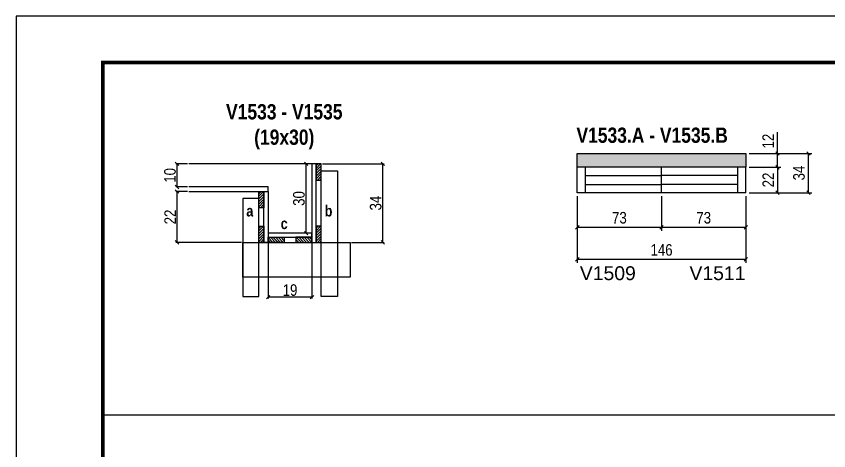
# Model space of a CAD drawing. Extents: x 3309 to 9563, y -2522 to 14608.
# Drawn here: x 8078 to 8782, y 8489 to 8865 of the extents above; entities that cross this region are included whole.
import ezdxf

# ---------------------------------------------------------------- set-up
doc = ezdxf.new("R2010")
doc.units = 0
doc.linetypes.add('DASHED', pattern=[0.75, 0.5, -0.25])
for name, color, linetype in [('5', 5, 'Continuous'), ('COTA', 241, 'Continuous'), ('detalhes', 4, 'Continuous'), ('NOMENCLATURA', 7, 'Continuous'), ('Painéis', 200, 'Continuous'), ('SARR_2.2x7', 40, 'Continuous'), ('SARR_3.5x7', 81, 'Continuous')]:
    doc.layers.add(name, color=color, linetype=linetype)
for name, color, linetype, lineweight in [('CONCRETO', 251, 'Continuous', 25), ('Folhas', 255, 'Continuous', 9), ('SARRAFO DE PRESSAO', 251, 'DASHED', 9)]:
    doc.layers.add(name, color=color, linetype=linetype, lineweight=lineweight)
doc.layers.add('Laje_Perimetro', color=7, linetype='Continuous', plot=False)
doc.styles.add('COTA TECNICA', font='techl___.ttf', dxfattribs={"height": 10})
doc.styles.add('COTA TECNICA 2X', font='techl___.ttf', dxfattribs={"height": 10})
doc.styles.get("Standard").update_dxf_attribs({"font": 'arial.ttf'})
doc.styles.add('TECNICA', font='techb___.ttf', dxfattribs={"height": 10})
doc.dimstyles.new('PAINEL', dxfattribs={"dimtxt": 10, "dimasz": 3, "dimexe": 3, "dimexo": 3, "dimgap": 3, "dimtad": 1, "dimdec": 1, "dimzin": 12, "dimdsep": 46, "dimtxsty": 'COTA TECNICA', "dimblk1": 'OBLIQUE', "dimblk2": 'OBLIQUE', "dimsah": 1, "dimcen": 0.9, "dimclrd": 4, "dimclre": 4, "dimclrt": 240, "dimadec": 1, "dimazin": 3, "dimtfac": 1, "dimtdec": 1, "dimtmove": 0, "dimatfit": 3, "dimfxl": 1, "dimtolj": 1, "dimtzin": 12, "dimarcsym": 0})
doc.dimstyles.new('SECAO', dxfattribs={"dimscale": 0.333333, "dimtxt": 5, "dimasz": 9, "dimexe": 3, "dimexo": 3, "dimgap": 3, "dimtad": 1, "dimdec": 1, "dimlfac": 0.5, "dimzin": 12, "dimdsep": 46, "dimtxsty": 'COTA TECNICA 2X', "dimblk1": 'OBLIQUE', "dimblk2": 'OBLIQUE', "dimsah": 1, "dimcen": 0.9, "dimclrd": 4, "dimclre": 4, "dimclrt": 240, "dimadec": 1, "dimazin": 3, "dimtfac": 1, "dimtdec": 1, "dimtmove": 0, "dimatfit": 3, "dimfxl": 1, "dimtolj": 1, "dimtzin": 12, "dimarcsym": 0})
pattern_1 = [(135, (41531.551, -114843.0017), (-1.122532015, -1.122532015), [])]
pattern_2 = [(45, (-115224.1573, -24552.3707), (-1.122532015, 1.122532015), [])]

# ---------------------------------------------------------------- blocks, each defined once
blk = doc.blocks.new('9999999999')
at = {"layer": 'Folhas'}
blk.add_lwpolyline([(98138.98, 34190.21), (99623.98, 34190.21), (99623.98, 35240.21), (98138.98, 35240.21)], close=True, dxfattribs=at)
at = {"layer": 'Folhas', "color": 30, "const_width": 3}
blk.add_lwpolyline([(98213.98, 34230.21), (99583.98, 34230.21), (99583.98, 35200.21), (98213.98, 35200.21)], close=True, dxfattribs=at)
blk = doc.blocks.new('_Oblique')
at = {"color": 0, "linetype": 'ByBlock', "lineweight": -2}
blk.add_line((-0.5, -0.5), (0.5, 0.5), dxfattribs=at)
blk = doc.blocks.new('*D2259')
at = {"layer": 'COTA', "color": 4, "lineweight": -2, "transparency": 16777216}
for p, q in [((8296.01, 8668.17), (8296.01, 8620.7)), ((8334.01, 8668.17), (8334.01, 8620.7)), ((8334.01, 8621.7), (8296.01, 8621.7))]:
    blk.add_line(p, q, dxfattribs=at)
at = {"layer": 'Defpoints', "color": 0, "transparency": 16777216}
for p in [(8296.01, 8669.17), (8334.01, 8669.17), (8296.01, 8621.7)]:
    blk.add_point(p, dxfattribs=at)
at = {"layer": 'COTA', "color": 4, "lineweight": -2, "transparency": 16777216, "xscale": 3, "yscale": 3, "zscale": 3, "rotation": 180}
blk.add_blockref('_Oblique', (8296.01, 8621.7), dxfattribs=at)
at = {"layer": 'COTA', "color": 4, "lineweight": -2, "transparency": 16777216, "xscale": 3, "yscale": 3, "zscale": 3}
blk.add_blockref('_Oblique', (8334.01, 8621.7), dxfattribs=at)
at = {"layer": 'COTA', "color": 240, "transparency": 16777216, "insert": (8315.01, 8627.78), "char_height": 10, "attachment_point": 5, "style": 'COTA TECNICA 2X'}
blk.add_mtext('\\A1;19', dxfattribs=at)
blk = doc.blocks.new('*D2262')
at = {"layer": 'COTA', "color": 4, "lineweight": -2, "transparency": 16777216}
for p, q in [((8333.01, 8737.17), (8327.94, 8737.17)), ((8328.94, 8677.17), (8328.94, 8737.17)), ((8333.01, 8677.17), (8327.94, 8677.17))]:
    blk.add_line(p, q, dxfattribs=at)
at = {"layer": 'Defpoints', "color": 0, "transparency": 16777216}
for p in [(8328.94, 8737.17), (8334.01, 8737.17), (8334.01, 8677.17)]:
    blk.add_point(p, dxfattribs=at)
at = {"layer": 'COTA', "color": 4, "lineweight": -2, "transparency": 16777216, "xscale": 3, "yscale": 3, "zscale": 3}
for p, rotation in [((8328.94, 8737.17), 90), ((8328.94, 8677.17), 270)]:
    blk.add_blockref('_Oblique', p, dxfattribs=dict(at, rotation=rotation))
at = {"layer": 'COTA', "color": 240, "transparency": 16777216, "insert": (8322.72, 8707.17), "char_height": 10, "attachment_point": 5, "rotation": 90, "style": 'COTA TECNICA 2X'}
blk.add_mtext('\\A1;30', dxfattribs=at)
blk = doc.blocks.new('*D2263')
at = {"layer": 'COTA', "color": 4, "linetype": 'ByBlock', "lineweight": -2, "transparency": 16777216}
for p, q in [((8636.8, 8709.19), (8636.8, 8679.18)), ((8709.8, 8709.19), (8709.8, 8679.18)), ((8709.8, 8682.18), (8636.8, 8682.18))]:
    blk.add_line(p, q, dxfattribs=at)
at = {"layer": 'Defpoints', "color": 0, "linetype": 'ByBlock', "transparency": 16777216}
for p in [(8636.8, 8712.19), (8709.8, 8712.19), (8636.8, 8682.18)]:
    blk.add_point(p, dxfattribs=at)
at = {"layer": 'COTA', "color": 4, "linetype": 'ByBlock', "lineweight": -2, "transparency": 16777216, "xscale": 3, "yscale": 3, "zscale": 3, "rotation": 180}
blk.add_blockref('_Oblique', (8636.8, 8682.18), dxfattribs=at)
at = {"layer": 'COTA', "color": 4, "linetype": 'ByBlock', "lineweight": -2, "transparency": 16777216, "xscale": 3, "yscale": 3, "zscale": 3}
blk.add_blockref('_Oblique', (8709.8, 8682.18), dxfattribs=at)
at = {"layer": 'COTA', "color": 240, "linetype": 'ByBlock', "transparency": 16777216, "insert": (8673.3, 8690.4), "char_height": 10, "attachment_point": 5, "style": 'COTA TECNICA'}
blk.add_mtext('\\A1;73', dxfattribs=at)
blk = doc.blocks.new('*D2264')
at = {"layer": 'COTA', "color": 4, "linetype": 'ByBlock', "lineweight": -2, "transparency": 16777216}
for p, q in [((8563.8, 8709.19), (8563.8, 8679.18)), ((8636.8, 8709.19), (8636.8, 8679.18)), ((8636.8, 8682.18), (8563.8, 8682.18))]:
    blk.add_line(p, q, dxfattribs=at)
at = {"layer": 'Defpoints', "color": 0, "linetype": 'ByBlock', "transparency": 16777216}
for p in [(8563.8, 8712.19), (8636.8, 8712.19), (8563.8, 8682.18)]:
    blk.add_point(p, dxfattribs=at)
at = {"layer": 'COTA', "color": 4, "linetype": 'ByBlock', "lineweight": -2, "transparency": 16777216, "xscale": 3, "yscale": 3, "zscale": 3, "rotation": 180}
blk.add_blockref('_Oblique', (8563.8, 8682.18), dxfattribs=at)
at = {"layer": 'COTA', "color": 4, "linetype": 'ByBlock', "lineweight": -2, "transparency": 16777216, "xscale": 3, "yscale": 3, "zscale": 3}
blk.add_blockref('_Oblique', (8636.8, 8682.18), dxfattribs=at)
at = {"layer": 'COTA', "color": 240, "linetype": 'ByBlock', "transparency": 16777216, "insert": (8600.3, 8690.4), "char_height": 10, "attachment_point": 5, "style": 'COTA TECNICA'}
blk.add_mtext('\\A1;73', dxfattribs=at)
blk = doc.blocks.new('*D2276')
at = {"layer": 'COTA', "color": 4, "linetype": 'ByBlock', "lineweight": -2, "transparency": 16777216}
for p, q in [((8563.8, 8709.19), (8563.8, 8651.47)), ((8709.8, 8709.19), (8709.8, 8651.47)), ((8709.8, 8654.47), (8563.8, 8654.47))]:
    blk.add_line(p, q, dxfattribs=at)
at = {"layer": 'Defpoints', "color": 0, "linetype": 'ByBlock', "transparency": 16777216}
for p in [(8563.8, 8712.19), (8709.8, 8712.19), (8563.8, 8654.47)]:
    blk.add_point(p, dxfattribs=at)
at = {"layer": 'COTA', "color": 4, "linetype": 'ByBlock', "lineweight": -2, "transparency": 16777216, "xscale": 3, "yscale": 3, "zscale": 3, "rotation": 180}
blk.add_blockref('_Oblique', (8563.8, 8654.47), dxfattribs=at)
at = {"layer": 'COTA', "color": 4, "linetype": 'ByBlock', "lineweight": -2, "transparency": 16777216, "xscale": 3, "yscale": 3, "zscale": 3}
blk.add_blockref('_Oblique', (8709.8, 8654.47), dxfattribs=at)
at = {"layer": 'COTA', "color": 240, "linetype": 'ByBlock', "transparency": 16777216, "insert": (8636.8, 8662.57), "char_height": 10, "attachment_point": 5, "style": 'COTA TECNICA'}
blk.add_mtext('\\A1;146', dxfattribs=at)
blk = doc.blocks.new('*D2277')
at = {"layer": 'COTA', "color": 4, "lineweight": -2, "transparency": 16777216}
for p, q in [((8712.8, 8734.19), (8740.21, 8734.19)), ((8737.21, 8734.19), (8737.21, 8712.19)), ((8712.8, 8712.19), (8740.21, 8712.19))]:
    blk.add_line(p, q, dxfattribs=at)
at = {"layer": 'Defpoints', "color": 0, "transparency": 16777216}
for p in [(8709.8, 8734.19), (8709.8, 8712.19), (8737.21, 8712.19)]:
    blk.add_point(p, dxfattribs=at)
at = {"layer": 'COTA', "color": 4, "lineweight": -2, "transparency": 16777216, "xscale": 3, "yscale": 3, "zscale": 3}
for p, rotation in [((8737.21, 8734.19), 90), ((8737.21, 8712.19), 270)]:
    blk.add_blockref('_Oblique', p, dxfattribs=dict(at, rotation=rotation))
at = {"layer": 'COTA', "color": 240, "transparency": 16777216, "insert": (8729.21, 8723.19), "char_height": 10, "attachment_point": 5, "rotation": 90, "style": 'COTA TECNICA'}
blk.add_mtext('\\A1;22', dxfattribs=at)
blk = doc.blocks.new('*D2278')
at = {"layer": 'COTA', "color": 4, "lineweight": -2, "transparency": 16777216}
for p, q in [((8737.21, 8746.19), (8737.21, 8764.51)), ((8712.8, 8746.19), (8740.21, 8746.19)), ((8737.21, 8734.19), (8737.21, 8746.19)), ((8712.8, 8734.19), (8740.21, 8734.19))]:
    blk.add_line(p, q, dxfattribs=at)
at = {"layer": 'Defpoints', "color": 0, "transparency": 16777216}
for p in [(8709.8, 8746.19), (8737.21, 8746.19), (8709.8, 8734.19)]:
    blk.add_point(p, dxfattribs=at)
at = {"layer": 'COTA', "color": 4, "lineweight": -2, "transparency": 16777216, "xscale": 3, "yscale": 3, "zscale": 3}
for p, rotation in [((8737.21, 8746.19), 90), ((8737.21, 8734.19), 270)]:
    blk.add_blockref('_Oblique', p, dxfattribs=dict(at, rotation=rotation))
at = {"layer": 'COTA', "color": 240, "transparency": 16777216, "insert": (8729.16, 8756.85), "char_height": 10, "attachment_point": 5, "rotation": 90, "style": 'COTA TECNICA'}
blk.add_mtext('\\A1;12', dxfattribs=at)
blk = doc.blocks.new('*D2279')
at = {"layer": 'COTA', "color": 4, "lineweight": -2, "transparency": 16777216}
for p, q in [((8712.8, 8746.19), (8767.07, 8746.19)), ((8764.07, 8712.19), (8764.07, 8746.19)), ((8712.8, 8712.19), (8767.07, 8712.19))]:
    blk.add_line(p, q, dxfattribs=at)
at = {"layer": 'Defpoints', "color": 0, "transparency": 16777216}
for p in [(8709.8, 8746.19), (8764.07, 8746.19), (8709.8, 8712.19)]:
    blk.add_point(p, dxfattribs=at)
at = {"layer": 'COTA', "color": 4, "lineweight": -2, "transparency": 16777216, "xscale": 3, "yscale": 3, "zscale": 3}
for p, rotation in [((8764.07, 8746.19), 90), ((8764.07, 8712.19), 270)]:
    blk.add_blockref('_Oblique', p, dxfattribs=dict(at, rotation=rotation))
at = {"layer": 'COTA', "color": 240, "transparency": 16777216, "insert": (8755.85, 8729.19), "char_height": 10, "attachment_point": 5, "rotation": 90, "style": 'COTA TECNICA'}
blk.add_mtext('\\A1;34', dxfattribs=at)
blk = doc.blocks.new('*D2281')
at = {"layer": 'COTA', "color": 4, "lineweight": -2, "transparency": 16777216}
for p, q in [((8226.31, 8713.17), (8216.15, 8713.17)), ((8217.15, 8669.17), (8217.15, 8713.17)), ((8273.01, 8669.17), (8216.15, 8669.17))]:
    blk.add_line(p, q, dxfattribs=at)
at = {"layer": 'Defpoints', "color": 0, "transparency": 16777216}
for p in [(8217.15, 8713.17), (8227.31, 8713.17, 0), (8274.01, 8669.17)]:
    blk.add_point(p, dxfattribs=at)
at = {"layer": 'COTA', "color": 4, "lineweight": -2, "transparency": 16777216, "xscale": 3, "yscale": 3, "zscale": 3}
for p, rotation in [((8217.15, 8713.17), 90), ((8217.15, 8669.17), 270)]:
    blk.add_blockref('_Oblique', p, dxfattribs=dict(at, rotation=rotation))
at = {"layer": 'COTA', "color": 240, "transparency": 16777216, "insert": (8211.15, 8691.17), "char_height": 10, "attachment_point": 5, "rotation": 90, "style": 'COTA TECNICA 2X'}
blk.add_mtext('\\A1;22', dxfattribs=at)
blk = doc.blocks.new('*D2282')
at = {"layer": 'COTA', "color": 4, "lineweight": -2, "transparency": 16777216}
for p, q in [((8226.31, 8737.17), (8216.15, 8737.17)), ((8217.15, 8717.17), (8217.15, 8737.17)), ((8226.31, 8717.17), (8216.15, 8717.17))]:
    blk.add_line(p, q, dxfattribs=at)
at = {"layer": 'Defpoints', "color": 0, "transparency": 16777216}
for p in [(8217.15, 8737.17), (8227.31, 8737.17), (8227.31, 8717.17, 0)]:
    blk.add_point(p, dxfattribs=at)
at = {"layer": 'COTA', "color": 4, "lineweight": -2, "transparency": 16777216, "xscale": 3, "yscale": 3, "zscale": 3}
for p, rotation in [((8217.15, 8737.17), 90), ((8217.15, 8717.17), 270)]:
    blk.add_blockref('_Oblique', p, dxfattribs=dict(at, rotation=rotation))
at = {"layer": 'COTA', "color": 240, "transparency": 16777216, "insert": (8211.05, 8727.17), "char_height": 10, "attachment_point": 5, "rotation": 90, "style": 'COTA TECNICA 2X'}
blk.add_mtext('\\A1;10', dxfattribs=at)
blk = doc.blocks.new('*D2283')
at = {"layer": 'COTA', "color": 4, "lineweight": -2, "transparency": 16777216}
for p, q in [((8343.01, 8737.17), (8396.42, 8737.17)), ((8395.42, 8669.17), (8395.42, 8737.17)), ((8368.2, 8669.17), (8396.42, 8669.17))]:
    blk.add_line(p, q, dxfattribs=at)
at = {"layer": 'Defpoints', "color": 0, "transparency": 16777216}
for p in [(8342.01, 8737.17), (8395.42, 8737.17), (8367.2, 8669.17)]:
    blk.add_point(p, dxfattribs=at)
at = {"layer": 'COTA', "color": 4, "lineweight": -2, "transparency": 16777216, "xscale": 3, "yscale": 3, "zscale": 3}
for p, rotation in [((8395.42, 8737.17), 90), ((8395.42, 8669.17), 270)]:
    blk.add_blockref('_Oblique', p, dxfattribs=dict(at, rotation=rotation))
at = {"layer": 'COTA', "color": 240, "transparency": 16777216, "insert": (8389.2, 8703.17), "char_height": 10, "attachment_point": 5, "rotation": 90, "style": 'COTA TECNICA 2X'}
blk.add_mtext('\\A1;34', dxfattribs=at)

msp = doc.modelspace()

# ---------------------------------------------------------------- hatches: boundary and pattern name
at = {"layer": 'COTA'}
h = msp.add_hatch(dxfattribs=at)
h.set_pattern_fill('AR-CONC', color=256, scale=0.03)
h.set_pattern_definition([(50, (907.362, -3145.5934), (5.46554, -0.4781726), [0.5715, -6.2865]), (355, (907.362, -3145.5934), (-1.0573026, 5.7317054), [0.4572, -5.0292175]), (100.451445, (907.8175, -3145.633), (4.4082374, 5.2535326), [0.4857003, -5.3427073]), (46.1842, (907.362, -3144.0694), (8.1323712, -1.2612698), [0.85725, -9.42975]), (96.63556, (908.04, -3144.1745), (7.122124, 7.4227837), [0.7285507, -8.0140682]), (351.18415, (907.362, -3144.069), (7.122124, 7.4227837), [0.685799, -7.543792]), (21, (908.124, -3144.4504), (4.5484317, -3.067956), [0.5715, -6.2865]), (326, (908.124, -3144.4504), (1.8540609, 5.525639), [0.4572, -5.0292]), (71.451445, (908.503, -3144.706), (6.4024926, 2.457683), [0.4857003, -5.3426981]), (37.5, (907.362, -3145.5934), (0.0926581, 2.53665117), [0, -4.96824, 0, -5.1054, 0, -5.04825]), (7.5, (907.362, -3145.5934), (2.0045899, 3.00541724), [0, -2.91084, 0, -4.85394, 0, -1.92405]), (327.5, (905.6628, -3145.5934), (4.06771786, -0.17186232), [0, -1.905, 0, -5.9436, 0, -7.8867]), (317.5, (904.9008, -3145.5934), (4.4438754, 0.7627947), [0, -2.4765, 0, -3.94716, 0, -5.6007])])
h.paths.add_polyline_path([(8709.8, 8734.19), (8709.8, 8746.19), (8563.8, 8746.19), (8563.8, 8734.19)])
at = {"layer": 'SARR_2.2x7'}
h = msp.add_hatch(dxfattribs=at)
h.set_pattern_fill('ANSI31', color=256, scale=0.5)
h.set_pattern_definition([(45, (-115224.1573, -24498.3707), (-1.122532015, 1.122532015), [])])
h.paths.add_polyline_path([(8342.01, 8723.17), (8337.61, 8723.17), (8337.61, 8737.17), (8342.01, 8737.17)])
h = msp.add_hatch(dxfattribs=at)
h.set_pattern_fill('ANSI31', color=256, scale=0.5)
h.set_pattern_definition([(45, (-115224.1573, -24522.3707), (-1.122532015, 1.122532015), [])])
h.paths.add_polyline_path([(8288.01, 8699.17), (8292.41, 8699.17), (8292.41, 8713.17), (8288.01, 8713.17)])
h = msp.add_hatch(dxfattribs=at)
h.set_pattern_fill('ANSI31', color=256, scale=0.5)
h.set_pattern_definition(pattern_2)
h.paths.add_polyline_path([(8288.01, 8669.17), (8292.41, 8669.17), (8292.41, 8683.17), (8288.01, 8683.17)])
h = msp.add_hatch(dxfattribs=at)
h.set_pattern_fill('ANSI31', color=256, scale=0.5)
h.set_pattern_definition(pattern_2)
h.paths.add_polyline_path([(8342.01, 8669.17), (8337.61, 8669.17), (8337.61, 8683.17), (8342.01, 8683.17)])
h = msp.add_hatch(dxfattribs=at)
h.set_pattern_fill('ANSI31', color=256, scale=0.5, angle=90)
h.set_pattern_definition(pattern_1)
h.paths.add_polyline_path([(8310.01, 8669.17), (8310.01, 8673.57), (8296.01, 8673.57), (8296.01, 8669.17)])
h = msp.add_hatch(dxfattribs=at)
h.set_pattern_fill('ANSI31', color=256, scale=0.5, angle=90)
h.set_pattern_definition(pattern_1)
h.paths.add_polyline_path([(8320.01, 8673.57), (8320.01, 8669.17), (8334.01, 8669.17), (8334.01, 8673.57)])

# ---------------------------------------------------------------- linework, layer by layer
at = {"layer": 'CONCRETO', "linetype": 'Continuous'}
msp.add_line((8334.01, 8737.17), (8227.31, 8737.17), dxfattribs=at)
at = {"layer": 'COTA'}
for p, q in [((8563.8, 8734.19), (8563.8, 8746.19)), ((8563.8, 8746.19), (8709.8, 8746.19)), ((8709.8, 8746.19), (8709.8, 8734.19)), ((8152.87, 8519.73), (9522.87, 8519.73))]:
    msp.add_line(p, q, dxfattribs=at)
at = {"layer": 'Laje_Perimetro'}
msp.add_lwpolyline([(9562.87, 8864.98), (8077.87, 8864.98), (8077.87, 7814.98), (9562.87, 7814.98)], close=True, dxfattribs=at)
at = {"layer": 'Painéis', "linetype": 'ByBlock'}
for p, q in [((8709.8, 8734.19), (8563.8, 8734.19)), ((8563.8, 8712.19), (8563.8, 8734.19)), ((8636.8, 8712.19), (8636.8, 8734.19)), ((8709.8, 8712.19), (8709.8, 8734.19)), ((8709.8, 8712.19), (8563.8, 8712.19))]:
    msp.add_line(p, q, dxfattribs=at)
at = {"layer": 'Painéis', "linetype": 'Continuous', "elevation": 0}
for points in [[(8337.61, 8669.17), (8337.61, 8737.17), (8334.01, 8737.17), (8334.01, 8669.17)], [(8292.41, 8669.17), (8292.41, 8713.17), (8296.01, 8713.17), (8296.01, 8669.17)], [(8334.01, 8677.17), (8296.01, 8677.17), (8296.01, 8673.57), (8334.01, 8673.57)]]:
    msp.add_lwpolyline(points, close=True, dxfattribs=at)
msp.add_lwpolyline([(8227.31, 8713.17), (8296.01, 8713.17), (8296.01, 8717.17), (8227.31, 8717.17)], dxfattribs=at)
at = {"layer": 'SARR_2.2x7', "linetype": 'Continuous'}
for p, q in [((8570.8, 8712.19), (8570.8, 8734.19)), ((8702.8, 8712.19), (8702.8, 8734.19)), ((8570.8, 8727.19), (8636.8, 8727.19)), ((8702.8, 8727.19), (8636.8, 8727.19)), ((8570.8, 8719.19), (8636.8, 8719.19)), ((8702.8, 8719.19), (8636.8, 8719.19))]:
    msp.add_line(p, q, dxfattribs=at)
at = {"layer": 'SARR_2.2x7', "elevation": 0}
for points in [[(8337.61, 8737.17), (8337.61, 8723.17), (8342.01, 8723.17), (8342.01, 8737.17)], [(8292.41, 8713.17), (8292.41, 8699.17), (8288.01, 8699.17), (8288.01, 8713.17)], [(8292.41, 8683.17), (8292.41, 8669.17), (8288.01, 8669.17), (8288.01, 8683.17)], [(8337.61, 8683.17), (8337.61, 8669.17), (8342.01, 8669.17), (8342.01, 8683.17)], [(8296.01, 8673.57), (8310.01, 8673.57), (8310.01, 8669.17), (8296.01, 8669.17)], [(8334.01, 8673.57), (8320.01, 8673.57), (8320.01, 8669.17), (8334.01, 8669.17)]]:
    msp.add_lwpolyline(points, close=True, dxfattribs=at)
at = {"layer": 'SARR_3.5x7', "elevation": 0}
for points in [[(8342.01, 8731.17), (8356.01, 8731.17), (8356.01, 8622.19), (8342.01, 8622.19)], [(8288.01, 8707.17), (8274.01, 8707.17), (8274.01, 8622.19), (8288.01, 8622.19)], [(8274.01, 8669.17), (8367.2, 8669.17), (8367.2, 8639.08), (8274.01, 8639.08)]]:
    msp.add_lwpolyline(points, close=True, dxfattribs=at)

# ---------------------------------------------------------------- block references
at = {"layer": 'SARRAFO DE PRESSAO', "color": 6, "linetype": 'ByBlock'}
msp.add_blockref('9999999999', (-90061.11, -26375.22), dxfattribs=at)

# ---------------------------------------------------------------- texts
at = {"layer": '5', "linetype": 'Continuous'}
for s, p in [('V1509', (8566.03, 8636.46)), ('V1511', (8660.99, 8636.46))]:
    msp.add_text(s, height=12, rotation=359.99996, dxfattribs=at).set_placement(p)
at = {"layer": 'detalhes', "style": 'TECNICA'}
for s, p in [('a', (8277.12, 8691.61, 0)), ('b', (8344.98, 8691.59, 0)), ('c', (8306.9, 8680.64, 0))]:
    msp.add_text(s, height=9.6, dxfattribs=at).set_placement(p)
at = {"layer": 'NOMENCLATURA', "style": 'TECNICA'}
msp.add_text('V1533.A - V1535.B', height=13.2, dxfattribs=at).set_placement((8563.08, 8755.38))
at = {"layer": 'NOMENCLATURA', "insert": (8310.01, 8788.86, 0), "char_height": 13.2, "attachment_point": 2, "style": 'TECNICA'}
msp.add_mtext_dynamic_manual_height_columns('V1533 - V1535\\P(19x30)', width=300.2766, gutter_width=1, heights=[0], dxfattribs=at)

# ---------------------------------------------------------------- dimensions: what is measured, and where the dimension line sits
at = {"layer": 'COTA'}
for base, p1, p2, dimstyle, picture, middle in [((8737.21, 8746.19), (8709.8, 8734.19), (8709.8, 8746.19), 'PAINEL', '*D2278', (8729.16, 8756.85)), ((8764.07, 8746.19), (8709.8, 8712.19), (8709.8, 8746.19), 'PAINEL', '*D2279', (8755.85, 8729.19)), ((8217.15, 8737.17), (8227.31, 8717.17, 0), (8227.31, 8737.17), 'SECAO', '*D2282', (8211.05, 8727.17)), ((8328.94, 8737.17), (8334.01, 8677.17), (8334.01, 8737.17), 'SECAO', '*D2262', (8322.72, 8707.17)), ((8395.42, 8737.17), (8367.2, 8669.17), (8342.01, 8737.17), 'SECAO', '*D2283', (8389.2, 8703.17)), ((8737.21, 8712.19), (8709.8, 8734.19), (8709.8, 8712.19), 'PAINEL', '*D2277', (8729.21, 8723.19)), ((8217.15, 8713.17), (8274.01, 8669.17), (8227.31, 8713.17, 0), 'SECAO', '*D2281', (8211.15, 8691.17))]:
    dim = msp.add_linear_dim(base=base, p1=p1, p2=p2, angle=90, dimstyle=dimstyle, dxfattribs=at)
    dim.commit()
    dim.dimension.update_dxf_attribs({"geometry": picture, "text_midpoint": middle})
at = {"layer": 'COTA', "linetype": 'ByBlock'}
dim = msp.add_linear_dim(base=(8563.8, 8682.18), p1=(8636.8, 8712.19), p2=(8563.8, 8712.19), angle=180, dimstyle='PAINEL', override={"dimtmove": 1}, dxfattribs=at)
dim.commit()
dim.dimension.update_dxf_attribs({"geometry": '*D2264', "text_midpoint": (8600.3, 8690.4)})
for base, p2, picture, middle in [((8563.8, 8654.47), (8563.8, 8712.19), '*D2276', (8636.8, 8662.57)), ((8636.8, 8682.18), (8636.8, 8712.19), '*D2263', (8673.3, 8690.4))]:
    dim = msp.add_linear_dim(base=base, p1=(8709.8, 8712.19), p2=p2, angle=180, dimstyle='PAINEL', dxfattribs=at)
    dim.commit()
    dim.dimension.update_dxf_attribs({"geometry": picture, "text_midpoint": middle})
at = {"layer": 'COTA'}
dim = msp.add_linear_dim(base=(8296.01, 8621.7, 0), p1=(8334.01, 8669.17, 0), p2=(8296.01, 8669.17, 0), angle=180, dimstyle='SECAO', dxfattribs=at)
dim.commit()
dim.dimension.update_dxf_attribs({"geometry": '*D2259', "text_midpoint": (8315.01, 8621.7, 0), "dimtype": 160})

doc.saveas('drawing.dxf')
